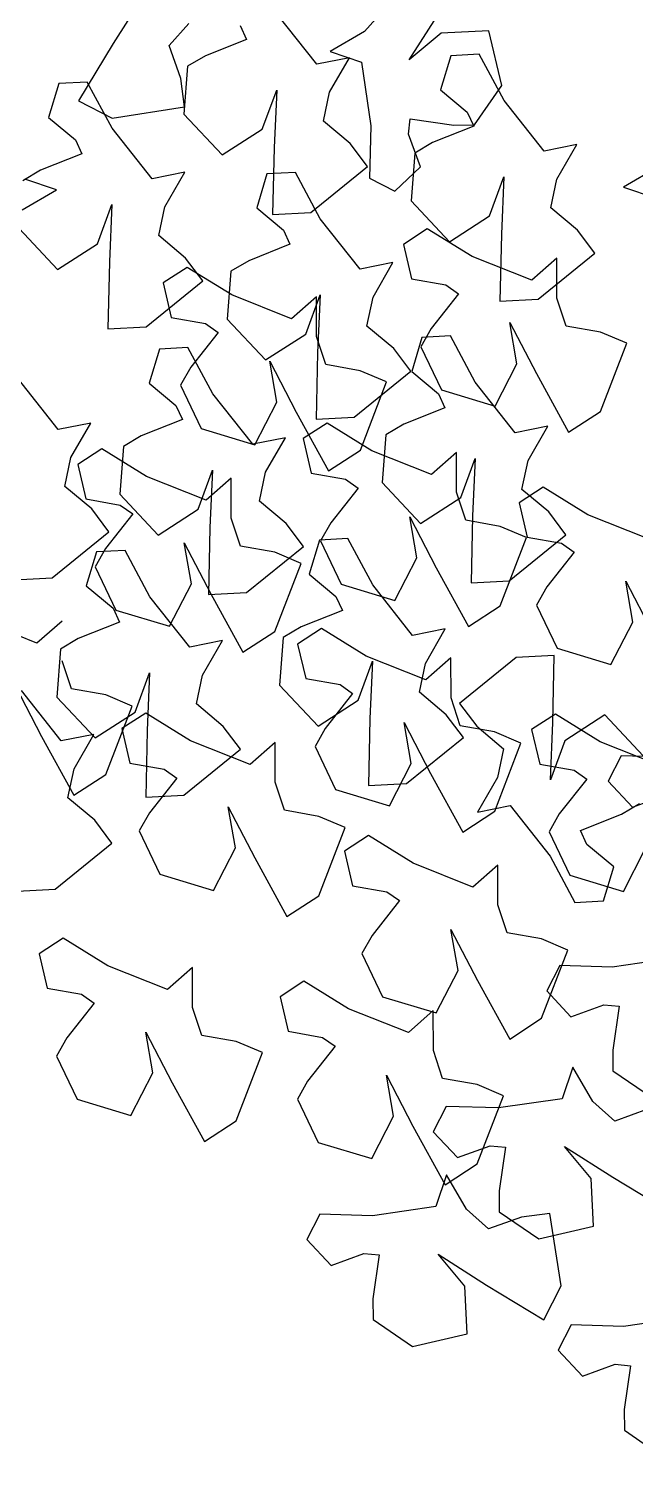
# Model space of a CAD drawing. Header units: millimetres. Extents: x 441061 to 442903, y 4515148 to 4515613.
# Drawn here: x 442606.1022 to 442606.2039, y 4515551.3809 to 4515551.6204 of the extents above; entities that cross this region are included whole.
import ezdxf

# ---------------------------------------------------------------- set-up
doc = ezdxf.new("R2010")
doc.units = ezdxf.units.MM
doc.linetypes.add('CONTINUA', pattern=[0])
doc.layers.add('01_piscinas', color=254, linetype='Continuous')

# ---------------------------------------------------------------- blocks, each defined once
blk = doc.blocks.new('A$C21391103')
at = {"layer": '01_piscinas'}
for p, q in [((164.1737, 93.9707), (164.1323, 93.9058)), ((164.4959, 93.9516), (164.4695, 93.9222)), ((164.5296, 93.8842), (164.5711, 93.949)), ((164.2074, 93.9032), (164.2338, 93.9327)), ((164.3026, 93.9303), (164.3113, 93.9115)), ((164.4055, 93.8782), (164.3521, 93.9458)), ((164.3113, 93.9115), (164.2561, 93.8895)), ((164.4695, 93.9222), (164.4234, 93.8953)), ((164.5725, 93.9199), (164.5296, 93.8842)), ((164.6364, 93.923), (164.5725, 93.9199)), ((164.6537, 93.8498), (164.6364, 93.923)), ((164.1323, 93.9058), (164.0858, 93.829)), ((164.2234, 93.8592), (164.2074, 93.9032)), ((164.2561, 93.8895), (164.2321, 93.8754)), ((164.4234, 93.8953), (164.4657, 93.881)), ((164.5855, 93.8895), (164.5717, 93.844)), ((164.6236, 93.8915), (164.5855, 93.8895)), ((164.657, 93.8294), (164.6236, 93.8915)), ((164.2321, 93.8754), (164.2271, 93.8113)), ((164.4493, 93.8869), (164.4055, 93.8782)), ((164.4228, 93.8406), (164.4493, 93.8869)), ((164.4657, 93.881), (164.4782, 93.7958)), ((164.0597, 93.8523), (164.0459, 93.8069)), ((164.0978, 93.8543), (164.0597, 93.8523)), ((164.1312, 93.7923), (164.0978, 93.8543)), ((164.2281, 93.8211), (164.2234, 93.8592)), ((164.3325, 93.7911), (164.3518, 93.8435)), ((164.3518, 93.8435), (164.3483, 93.7666)), ((164.4147, 93.8019), (164.4228, 93.8406)), ((164.5717, 93.844), (164.6075, 93.8139)), ((164.6173, 93.7968), (164.6537, 93.8498)), ((164.0858, 93.829), (164.1313, 93.8058)), ((164.1313, 93.8058), (164.2281, 93.8211)), ((164.6075, 93.8139), (164.6162, 93.7951)), ((164.7104, 93.7618), (164.657, 93.8294)), ((164.0459, 93.8069), (164.0818, 93.7768)), ((164.2271, 93.8113), (164.2787, 93.7565)), ((164.4505, 93.7718), (164.4147, 93.8019)), ((164.4782, 93.7958), (164.4761, 93.7253)), ((164.5288, 93.7845), (164.5307, 93.805)), ((164.5307, 93.805), (164.5894, 93.7965)), ((164.6162, 93.7951), (164.561, 93.7732)), ((164.5894, 93.7965), (164.6173, 93.7968)), ((164.0818, 93.7768), (164.0904, 93.758)), ((164.1847, 93.7247), (164.1312, 93.7923)), ((164.2787, 93.7565), (164.3325, 93.7911)), ((164.5448, 93.7405), (164.5288, 93.7845)), ((164.0904, 93.758), (164.0352, 93.736)), ((164.3483, 93.7666), (164.3464, 93.6768)), ((164.4736, 93.7412), (164.4505, 93.7718)), ((164.537, 93.759), (164.532, 93.6949)), ((164.561, 93.7732), (164.537, 93.759)), ((164.7542, 93.7706), (164.7104, 93.7618)), ((164.7277, 93.7243), (164.7542, 93.7706)), ((164.0352, 93.736), (164.0113, 93.7219)), ((164.3974, 93.6795), (164.4736, 93.7412)), ((164.5101, 93.708), (164.5448, 93.7405)), ((164.8631, 93.7402), (164.817, 93.7134)), ((164.0565, 93.7097), (164.0142, 93.724)), ((164.2285, 93.7334), (164.1847, 93.7247)), ((164.2019, 93.6871), (164.2285, 93.7334)), ((164.3388, 93.7311), (164.325, 93.6857)), ((164.3769, 93.7332), (164.3388, 93.7311)), ((164.4103, 93.6711), (164.3769, 93.7332)), ((164.4761, 93.7253), (164.5101, 93.708)), ((164.6373, 93.6748), (164.6566, 93.7271)), ((164.6566, 93.7271), (164.6532, 93.6502)), ((164.7196, 93.6856), (164.7277, 93.7243)), ((164.0104, 93.6828), (164.0565, 93.7097)), ((164.817, 93.7134), (164.8593, 93.699)), ((164.1116, 93.6376), (164.1309, 93.69)), ((164.1309, 93.69), (164.1274, 93.6131)), ((164.1938, 93.6484), (164.2019, 93.6871)), ((164.325, 93.6857), (164.3609, 93.6556)), ((164.3464, 93.6768), (164.3974, 93.6795)), ((164.532, 93.6949), (164.5836, 93.6401)), ((164.7554, 93.6555), (164.7196, 93.6856)), ((164.4637, 93.6035), (164.4103, 93.6711)), ((164.5836, 93.6401), (164.6373, 93.6748)), ((164.0063, 93.6578), (164.0578, 93.603)), ((164.2297, 93.6183), (164.1938, 93.6484)), ((164.3609, 93.6556), (164.3695, 93.6368)), ((164.5538, 93.6575), (164.5218, 93.6367)), ((164.6138, 93.6205), (164.5538, 93.6575)), ((164.6532, 93.6502), (164.6513, 93.5605)), ((164.7785, 93.6248), (164.7554, 93.6555)), ((164.0578, 93.603), (164.1116, 93.6376)), ((164.3695, 93.6368), (164.3143, 93.6148)), ((164.5218, 93.6367), (164.5326, 93.5904)), ((164.6939, 93.5886), (164.6138, 93.6205)), ((164.7023, 93.5632), (164.7785, 93.6248)), ((164.1274, 93.6131), (164.1255, 93.5233)), ((164.2316, 93.6058), (164.1996, 93.585)), ((164.2527, 93.5877), (164.2297, 93.6183)), ((164.2916, 93.5688), (164.2316, 93.6058)), ((164.3143, 93.6148), (164.2904, 93.6007)), ((164.5075, 93.6122), (164.4637, 93.6035)), ((164.481, 93.5659), (164.5075, 93.6122)), ((164.7274, 93.6181), (164.6939, 93.5886)), ((164.7276, 93.5647), (164.7274, 93.6181)), ((164.1766, 93.526), (164.2527, 93.5877)), ((164.1996, 93.585), (164.2104, 93.5388)), ((164.2904, 93.6007), (164.2853, 93.5366)), ((164.5326, 93.5904), (164.5787, 93.5823)), ((164.5787, 93.5823), (164.5956, 93.5704)), ((164.3716, 93.5369), (164.2916, 93.5688)), ((164.4052, 93.5664), (164.3716, 93.5369)), ((164.3907, 93.5165), (164.41, 93.5688)), ((164.4054, 93.5131), (164.4052, 93.5664)), ((164.41, 93.5688), (164.4065, 93.4919)), ((164.4729, 93.5272), (164.481, 93.5659)), ((164.5956, 93.5704), (164.5588, 93.5237)), ((164.6513, 93.5605), (164.7023, 93.5632)), ((164.7399, 93.5272), (164.7276, 93.5647)), ((164.1255, 93.5233), (164.1766, 93.526)), ((164.2104, 93.5388), (164.2565, 93.5306)), ((164.2565, 93.5306), (164.2734, 93.5187)), ((164.2853, 93.5366), (164.3369, 93.4818)), ((164.5088, 93.4971), (164.4729, 93.5272)), ((164.6646, 93.5317), (164.7001, 93.4634)), ((164.6741, 93.4767), (164.6646, 93.5317)), ((164.786, 93.519), (164.7399, 93.5272)), ((164.2734, 93.5187), (164.2366, 93.4721)), ((164.3369, 93.4818), (164.3907, 93.5165)), ((164.4177, 93.4755), (164.4054, 93.5131)), ((164.5467, 93.5119), (164.5329, 93.4664)), ((164.5588, 93.5237), (164.5451, 93.4995)), ((164.5848, 93.5139), (164.5467, 93.5119)), ((164.6182, 93.4518), (164.5848, 93.5139)), ((164.8213, 93.504), (164.786, 93.519)), ((164.1946, 93.4963), (164.1808, 93.4508)), ((164.2327, 93.4983), (164.1946, 93.4963)), ((164.2661, 93.4362), (164.2327, 93.4983)), ((164.4065, 93.4919), (164.4046, 93.4022)), ((164.5318, 93.4665), (164.5088, 93.4971)), ((164.5451, 93.4995), (164.5728, 93.4415)), ((164.7862, 93.4126), (164.8213, 93.504)), ((164.2366, 93.4721), (164.2229, 93.4478)), ((164.3424, 93.48), (164.3779, 93.4117)), ((164.3519, 93.425), (164.3424, 93.48)), ((164.4638, 93.4673), (164.4177, 93.4755)), ((164.4991, 93.4523), (164.4638, 93.4673)), ((164.6449, 93.4198), (164.6741, 93.4767)), ((164.0587, 93.3884), (164.0053, 93.456)), ((164.1808, 93.4508), (164.2167, 93.4207)), ((164.4557, 93.4048), (164.5318, 93.4665)), ((164.464, 93.3609), (164.4991, 93.4523)), ((164.5329, 93.4664), (164.5688, 93.4363)), ((164.6716, 93.3842), (164.6182, 93.4518)), ((164.7001, 93.4634), (164.7433, 93.3847)), ((164.2229, 93.4478), (164.2506, 93.3898)), ((164.3196, 93.3686), (164.2661, 93.4362)), ((164.5688, 93.4363), (164.5774, 93.4176)), ((164.5728, 93.4415), (164.6449, 93.4198)), ((164.2167, 93.4207), (164.2253, 93.402)), ((164.3227, 93.3681), (164.3519, 93.425)), ((164.3779, 93.4117), (164.4211, 93.333)), ((164.5774, 93.4176), (164.5222, 93.3956)), ((164.7433, 93.3847), (164.7862, 93.4126)), ((164.1025, 93.3971), (164.0587, 93.3884)), ((164.0759, 93.3508), (164.1025, 93.3971)), ((164.2253, 93.402), (164.1701, 93.38)), ((164.4194, 93.3971), (164.3874, 93.3762)), ((164.4046, 93.4022), (164.4557, 93.4048)), ((164.4793, 93.36), (164.4194, 93.3971)), ((164.5222, 93.3956), (164.4983, 93.3814)), ((164.7155, 93.393), (164.6716, 93.3842)), ((164.6889, 93.3467), (164.7155, 93.393)), ((164.1701, 93.38), (164.1462, 93.3658)), ((164.2506, 93.3898), (164.3227, 93.3681)), ((164.3634, 93.3774), (164.3196, 93.3686)), ((164.3368, 93.3311), (164.3634, 93.3774)), ((164.3874, 93.3762), (164.3982, 93.33)), ((164.4983, 93.3814), (164.4932, 93.3173)), ((164.1171, 93.3625), (164.0851, 93.3417)), ((164.1771, 93.3254), (164.1171, 93.3625)), ((164.1462, 93.3658), (164.1412, 93.3017)), ((164.4211, 93.333), (164.464, 93.3609)), ((164.5594, 93.3282), (164.4793, 93.36)), ((164.593, 93.3576), (164.5594, 93.3282)), ((164.5931, 93.3043), (164.593, 93.3576)), ((164.0678, 93.3121), (164.0759, 93.3508)), ((164.0851, 93.3417), (164.0959, 93.2954)), ((164.2465, 93.2816), (164.2658, 93.334)), ((164.2658, 93.334), (164.2623, 93.257)), ((164.5986, 93.2972), (164.6179, 93.3495)), ((164.6179, 93.3495), (164.6144, 93.2726)), ((164.6808, 93.308), (164.6889, 93.3467)), ((164.2571, 93.2936), (164.1771, 93.3254)), ((164.2907, 93.323), (164.2571, 93.2936)), ((164.2908, 93.2697), (164.2907, 93.323)), ((164.3287, 93.2924), (164.3368, 93.3311)), ((164.3982, 93.33), (164.4443, 93.3218)), ((164.4443, 93.3218), (164.4611, 93.3099)), ((164.4932, 93.3173), (164.5448, 93.2625)), ((164.1037, 93.282), (164.0678, 93.3121)), ((164.0959, 93.2954), (164.142, 93.2872)), ((164.1412, 93.3017), (164.1927, 93.2469)), ((164.4611, 93.3099), (164.4243, 93.2633)), ((164.5448, 93.2625), (164.5986, 93.2972)), ((164.6055, 93.2667), (164.5931, 93.3043)), ((164.7091, 93.3111), (164.677, 93.2903)), ((164.7167, 93.2779), (164.6808, 93.308)), ((164.769, 93.2741), (164.7091, 93.3111)), ((164.1268, 93.2514), (164.1037, 93.282)), ((164.142, 93.2872), (164.1588, 93.2753)), ((164.1927, 93.2469), (164.2465, 93.2816)), ((164.3646, 93.2623), (164.3287, 93.2924)), ((164.677, 93.2903), (164.6878, 93.244)), ((164.7397, 93.2472), (164.7167, 93.2779)), ((164.1588, 93.2753), (164.122, 93.2287)), ((164.2623, 93.257), (164.2604, 93.1673)), ((164.3032, 93.2321), (164.2908, 93.2697)), ((164.3876, 93.2316), (164.3646, 93.2623)), ((164.4243, 93.2633), (164.4107, 93.239)), ((164.5302, 93.2712), (164.5656, 93.2029)), ((164.5396, 93.2163), (164.5302, 93.2712)), ((164.6516, 93.2586), (164.6055, 93.2667)), ((164.6144, 93.2726), (164.6125, 93.1829)), ((164.6869, 93.2436), (164.6516, 93.2586)), ((164.8491, 93.2422), (164.769, 93.2741)), ((164.0506, 93.1897), (164.1268, 93.2514)), ((164.4091, 93.2401), (164.3954, 93.1946)), ((164.4473, 93.2421), (164.4091, 93.2401)), ((164.4107, 93.239), (164.4384, 93.181)), ((164.4807, 93.18), (164.4473, 93.2421)), ((164.6517, 93.1521), (164.6869, 93.2436)), ((164.6636, 93.1856), (164.7397, 93.2472)), ((164.6878, 93.244), (164.7339, 93.2359)), ((164.1102, 93.2244), (164.0964, 93.1789)), ((164.122, 93.2287), (164.1084, 93.2045)), ((164.1484, 93.2264), (164.1102, 93.2244)), ((164.1818, 93.1643), (164.1484, 93.2264)), ((164.2279, 93.2367), (164.2633, 93.1683)), ((164.2374, 93.1817), (164.2279, 93.2367)), ((164.3493, 93.224), (164.3032, 93.2321)), ((164.3115, 93.17), (164.3876, 93.2316)), ((164.3846, 93.209), (164.3493, 93.224)), ((164.7508, 93.224), (164.714, 93.1774)), ((164.7339, 93.2359), (164.7508, 93.224)), ((164.1084, 93.2045), (164.1361, 93.1464)), ((164.3494, 93.1175), (164.3846, 93.209)), ((164.5104, 93.1594), (164.5396, 93.2163)), ((164.5656, 93.2029), (164.6089, 93.1243)), ((163.9996, 93.1871), (164.0506, 93.1897)), ((164.2081, 93.1248), (164.2374, 93.1817)), ((164.3954, 93.1946), (164.4312, 93.1645)), ((164.4384, 93.181), (164.5104, 93.1594)), ((164.5341, 93.1124), (164.4807, 93.18)), ((164.6125, 93.1829), (164.6636, 93.1856)), ((164.8199, 93.1853), (164.8553, 93.117)), ((164.8293, 93.1303), (164.8199, 93.1853)), ((164.0964, 93.1789), (164.1323, 93.1488)), ((164.2352, 93.0967), (164.1818, 93.1643)), ((164.2604, 93.1673), (164.3115, 93.17)), ((164.2633, 93.1683), (164.3066, 93.0897)), ((164.4312, 93.1645), (164.4399, 93.1457)), ((164.714, 93.1774), (164.7003, 93.1531)), ((164.1323, 93.1488), (164.1409, 93.1301)), ((164.1361, 93.1464), (164.2081, 93.1248)), ((164.4399, 93.1457), (164.3847, 93.1237)), ((164.6089, 93.1243), (164.6517, 93.1521)), ((164.7003, 93.1531), (164.728, 93.0951)), ((164.0303, 93.1021), (163.9502, 93.134)), ((164.0639, 93.1316), (164.0303, 93.1021)), ((164.1409, 93.1301), (164.0857, 93.1081)), ((164.3847, 93.1237), (164.3607, 93.1096)), ((164.8001, 93.0734), (164.8293, 93.1303)), ((164.0857, 93.1081), (164.0618, 93.0939)), ((164.279, 93.1055), (164.2352, 93.0967)), ((164.2525, 93.0592), (164.279, 93.1055)), ((164.3066, 93.0897), (164.3494, 93.1175)), ((164.3607, 93.1096), (164.3557, 93.0455)), ((164.412, 93.1216), (164.3799, 93.1008)), ((164.4719, 93.0845), (164.412, 93.1216)), ((164.5779, 93.1211), (164.5341, 93.1124)), ((164.5514, 93.0749), (164.5779, 93.1211)), ((164.0618, 93.0939), (164.0568, 93.0298)), ((164.3799, 93.1008), (164.3907, 93.0545)), ((164.552, 93.0527), (164.4719, 93.0845)), ((164.7242, 93.0855), (164.6732, 93.0828)), ((164.7223, 92.9958), (164.7242, 93.0855)), ((164.728, 93.0951), (164.8001, 93.0734)), ((164.0764, 93.0407), (164.064, 93.0783)), ((164.461, 93.0254), (164.4803, 93.0777)), ((164.4803, 93.0777), (164.4769, 93.0008)), ((164.5433, 93.0361), (164.5514, 93.0749)), ((164.5855, 93.0822), (164.552, 93.0527)), ((164.5857, 93.0288), (164.5855, 93.0822)), ((164.6732, 93.0828), (164.597, 93.0212)), ((164.1621, 93.0097), (164.1814, 93.0621)), ((164.1814, 93.0621), (164.1779, 92.9851)), ((164.2443, 93.0205), (164.2525, 93.0592)), ((164.3907, 93.0545), (164.4368, 93.0464)), ((164.4368, 93.0464), (164.4537, 93.0344)), ((164.0011, 93.0452), (164.0365, 92.9769)), ((164.0627, 92.9709), (164.0093, 93.0385)), ((164.0568, 93.0298), (164.1083, 92.975)), ((164.1225, 93.0325), (164.0764, 93.0407)), ((164.1578, 93.0175), (164.1225, 93.0325)), ((164.3557, 93.0455), (164.4073, 92.9907)), ((164.4537, 93.0344), (164.4169, 92.9878)), ((164.5791, 93.006), (164.5433, 93.0361)), ((164.598, 92.9912), (164.5857, 93.0288)), ((164.1083, 92.975), (164.1621, 93.0097)), ((164.1226, 92.9261), (164.1578, 93.0175)), ((164.1761, 93.0082), (164.1441, 92.9874)), ((164.2361, 92.9712), (164.1761, 93.0082)), ((164.2802, 92.9904), (164.2443, 93.0205)), ((164.4073, 92.9907), (164.461, 93.0254)), ((164.597, 93.0212), (164.6201, 92.9906)), ((164.3033, 92.9598), (164.2802, 92.9904)), ((164.4769, 93.0008), (164.475, 92.9111)), ((164.5227, 92.9958), (164.5582, 92.9274)), ((164.5322, 92.9408), (164.5227, 92.9958)), ((164.6022, 92.9754), (164.5791, 93.006)), ((164.6441, 92.9831), (164.598, 92.9912)), ((164.6201, 92.9906), (164.6559, 92.9605)), ((164.7259, 93.0069), (164.6938, 92.9861)), ((164.7189, 92.9189), (164.7223, 92.9958)), ((164.7858, 92.9699), (164.7259, 93.0069)), ((164.7919, 93.0059), (164.7381, 92.9712)), ((164.8435, 92.9511), (164.7919, 93.0059)), ((164.0365, 92.9769), (164.0798, 92.8982)), ((164.1065, 92.9796), (164.0627, 92.9709)), ((164.08, 92.9334), (164.1065, 92.9796)), ((164.1441, 92.9874), (164.1549, 92.9412)), ((164.1779, 92.9851), (164.1761, 92.8954)), ((164.3162, 92.9393), (164.2361, 92.9712)), ((164.4169, 92.9878), (164.4032, 92.9636)), ((164.526, 92.9137), (164.6022, 92.9754)), ((164.6794, 92.9681), (164.6441, 92.9831)), ((164.6938, 92.9861), (164.7046, 92.9399)), ((164.7381, 92.9712), (164.7189, 92.9189)), ((164.8659, 92.938), (164.7858, 92.9699)), ((164.2271, 92.8981), (164.3033, 92.9598)), ((164.3497, 92.9688), (164.3162, 92.9393)), ((164.3499, 92.9155), (164.3497, 92.9688)), ((164.4032, 92.9636), (164.4309, 92.9056)), ((164.6443, 92.8766), (164.6794, 92.9681)), ((164.6559, 92.9605), (164.6478, 92.9217)), ((164.814, 92.9508), (164.7966, 92.9168)), ((164.8844, 92.9487), (164.814, 92.9508)), ((164.0718, 92.8946), (164.08, 92.9334)), ((164.1549, 92.9412), (164.201, 92.933)), ((164.201, 92.933), (164.2179, 92.9211)), ((164.503, 92.8839), (164.5322, 92.9408)), ((164.7046, 92.9399), (164.7507, 92.9317)), ((164.7507, 92.9317), (164.7676, 92.9198)), ((164.0798, 92.8982), (164.1226, 92.9261)), ((164.2179, 92.9211), (164.1811, 92.8745)), ((164.3622, 92.8779), (164.3499, 92.9155)), ((164.475, 92.9111), (164.526, 92.9137)), ((164.5582, 92.9274), (164.6014, 92.8488)), ((164.6478, 92.9217), (164.6213, 92.8755)), ((164.7676, 92.9198), (164.7308, 92.8732)), ((164.7966, 92.9168), (164.8291, 92.8821)), ((164.1077, 92.8645), (164.0718, 92.8946)), ((164.1761, 92.8954), (164.2271, 92.8981)), ((164.4309, 92.9056), (164.503, 92.8839)), ((164.8291, 92.8821), (164.8731, 92.8981)), ((164.1811, 92.8745), (164.1674, 92.8502)), ((164.2869, 92.8824), (164.3224, 92.8141)), ((164.2964, 92.8274), (164.2869, 92.8824)), ((164.4083, 92.8697), (164.3622, 92.8779)), ((164.6014, 92.8488), (164.6443, 92.8766)), ((164.6213, 92.8755), (164.6651, 92.8842)), ((164.6651, 92.8842), (164.7185, 92.8166)), ((164.8145, 92.8728), (164.8385, 92.887)), ((164.1308, 92.8339), (164.1077, 92.8645)), ((164.4436, 92.8548), (164.4083, 92.8697)), ((164.4085, 92.7633), (164.4436, 92.8548)), ((164.7308, 92.8732), (164.7171, 92.8489)), ((164.7593, 92.8509), (164.8145, 92.8728)), ((164.1674, 92.8502), (164.1951, 92.7922)), ((164.4748, 92.8439), (164.4428, 92.8231)), ((164.5348, 92.8069), (164.4748, 92.8439)), ((164.7171, 92.8489), (164.7448, 92.7909)), ((164.768, 92.8321), (164.7593, 92.8509)), ((164.0546, 92.7723), (164.1308, 92.8339)), ((164.2672, 92.7705), (164.2964, 92.8274)), ((164.4428, 92.8231), (164.4536, 92.7768)), ((164.7185, 92.8166), (164.7519, 92.7545)), ((164.8038, 92.802), (164.768, 92.8321)), ((164.8169, 92.7692), (164.8461, 92.8261)), ((164.3224, 92.8141), (164.3656, 92.7354)), ((164.6148, 92.775), (164.5348, 92.8069)), ((164.6484, 92.8045), (164.6148, 92.775)), ((164.6486, 92.7512), (164.6484, 92.8045)), ((164.79, 92.7565), (164.8038, 92.802)), ((164.1951, 92.7922), (164.2672, 92.7705)), ((164.7448, 92.7909), (164.8169, 92.7692)), ((164.0036, 92.7696), (164.0546, 92.7723)), ((164.3656, 92.7354), (164.4085, 92.7633)), ((164.4536, 92.7768), (164.4997, 92.7687)), ((164.4997, 92.7687), (164.5165, 92.7568)), ((164.5165, 92.7568), (164.4797, 92.7101)), ((164.6609, 92.7136), (164.6486, 92.7512)), ((164.7519, 92.7545), (164.79, 92.7565)), ((164.0653, 92.7064), (164.0333, 92.6856)), ((164.1252, 92.6694), (164.0653, 92.7064)), ((164.4797, 92.7101), (164.4661, 92.6859)), ((164.5856, 92.7181), (164.6211, 92.6498)), ((164.5951, 92.6631), (164.5856, 92.7181)), ((164.707, 92.7054), (164.6609, 92.7136)), ((164.7423, 92.6904), (164.707, 92.7054)), ((164.0333, 92.6856), (164.0441, 92.6394)), ((164.4661, 92.6859), (164.4938, 92.6279)), ((164.7072, 92.599), (164.7423, 92.6904)), ((164.2053, 92.6375), (164.1252, 92.6694)), ((164.2389, 92.667), (164.2053, 92.6375)), ((164.239, 92.6137), (164.2389, 92.667)), ((164.5658, 92.6062), (164.5951, 92.6631)), ((164.7314, 92.6699), (164.7141, 92.6358)), ((164.8018, 92.6678), (164.7314, 92.6699)), ((164.8871, 92.6802), (164.8018, 92.6678)), ((164.3884, 92.6487), (164.3563, 92.6279)), ((164.4483, 92.6116), (164.3884, 92.6487)), ((164.6211, 92.6498), (164.6643, 92.5711)), ((164.0441, 92.6394), (164.0902, 92.6312)), ((164.0902, 92.6312), (164.107, 92.6193)), ((164.3563, 92.6279), (164.3671, 92.5816)), ((164.4938, 92.6279), (164.5658, 92.6062)), ((164.7141, 92.6358), (164.7465, 92.6012)), ((164.107, 92.6193), (164.0702, 92.5727)), ((164.2514, 92.5761), (164.239, 92.6137)), ((164.5284, 92.5798), (164.4483, 92.6116)), ((164.5619, 92.6093), (164.5284, 92.5798)), ((164.5621, 92.5559), (164.5619, 92.6093)), ((164.7465, 92.6012), (164.7905, 92.6172)), ((164.7905, 92.6172), (164.8111, 92.6153)), ((164.8111, 92.6153), (164.8025, 92.5565)), ((164.6643, 92.5711), (164.7072, 92.599)), ((164.0702, 92.5727), (164.0566, 92.5484)), ((164.1761, 92.5806), (164.2115, 92.5123)), ((164.1855, 92.5257), (164.1761, 92.5806)), ((164.2975, 92.568), (164.2514, 92.5761)), ((164.3328, 92.553), (164.2975, 92.568)), ((164.3671, 92.5816), (164.4132, 92.5735)), ((164.4132, 92.5735), (164.4301, 92.5615)), ((164.0566, 92.5484), (164.0843, 92.4904)), ((164.2976, 92.4615), (164.3328, 92.553)), ((164.4301, 92.5615), (164.3933, 92.5149)), ((164.5744, 92.5183), (164.5621, 92.5559)), ((164.8025, 92.5565), (164.8028, 92.5287)), ((164.749, 92.5335), (164.7347, 92.4912)), ((164.7758, 92.4874), (164.749, 92.5335)), ((164.8028, 92.5287), (164.8558, 92.4923)), ((164.1563, 92.4687), (164.1855, 92.5257)), ((164.2115, 92.5123), (164.2548, 92.4337)), ((164.3933, 92.5149), (164.3796, 92.4907)), ((164.4991, 92.5229), (164.5346, 92.4546)), ((164.5086, 92.4679), (164.4991, 92.5229)), ((164.6205, 92.5102), (164.5744, 92.5183)), ((164.6558, 92.4952), (164.6205, 92.5102)), ((164.0843, 92.4904), (164.1563, 92.4687)), ((164.3796, 92.4907), (164.4073, 92.4327)), ((164.6207, 92.4037), (164.6558, 92.4952)), ((164.7347, 92.4912), (164.6494, 92.4788)), ((164.579, 92.4809), (164.5617, 92.4469)), ((164.6494, 92.4788), (164.579, 92.4809)), ((164.8053, 92.461), (164.7758, 92.4874)), ((164.8493, 92.477), (164.8053, 92.461)), ((164.2548, 92.4337), (164.2976, 92.4615)), ((164.4794, 92.411), (164.5086, 92.4679)), ((164.5346, 92.4546), (164.5778, 92.3759)), ((164.4073, 92.4327), (164.4794, 92.411)), ((164.5617, 92.4469), (164.5941, 92.4122)), ((164.5941, 92.4122), (164.6381, 92.4282)), ((164.6381, 92.4282), (164.6587, 92.4263)), ((164.6587, 92.4263), (164.6501, 92.3675)), ((164.7378, 92.4273), (164.8027, 92.3859)), ((164.7735, 92.3844), (164.7378, 92.4273)), ((164.5778, 92.3759), (164.6207, 92.4037)), ((164.5797, 92.3891), (164.5654, 92.3468)), ((164.6065, 92.343), (164.5797, 92.3891)), ((164.7767, 92.3205), (164.7735, 92.3844)), ((164.8027, 92.3859), (164.8795, 92.3394)), ((164.6501, 92.3675), (164.6504, 92.3397)), ((164.5654, 92.3468), (164.4801, 92.3343)), ((164.636, 92.3166), (164.6065, 92.343)), ((164.6504, 92.3397), (164.7034, 92.3033)), ((164.718, 92.3372), (164.68, 92.3326)), ((164.7333, 92.2405), (164.718, 92.3372)), ((164.4096, 92.3364), (164.3923, 92.3024)), ((164.4801, 92.3343), (164.4096, 92.3364)), ((164.68, 92.3326), (164.636, 92.3166)), ((164.7034, 92.3033), (164.7767, 92.3205)), ((164.3923, 92.3024), (164.4248, 92.2677)), ((164.4248, 92.2677), (164.4688, 92.2837)), ((164.4688, 92.2837), (164.4894, 92.2818)), ((164.4894, 92.2818), (164.4808, 92.223)), ((164.5685, 92.2829), (164.6334, 92.2414)), ((164.6042, 92.24), (164.5685, 92.2829)), ((164.6334, 92.2414), (164.7101, 92.1949)), ((164.4808, 92.223), (164.4811, 92.1952)), ((164.6073, 92.1761), (164.6042, 92.24)), ((164.7101, 92.1949), (164.7333, 92.2405)), ((164.4811, 92.1952), (164.5341, 92.1588)), ((164.7468, 92.1879), (164.7294, 92.1539)), ((164.8172, 92.1858), (164.7468, 92.1879)), ((164.9025, 92.1982), (164.8172, 92.1858)), ((164.5341, 92.1588), (164.6073, 92.1761)), ((164.7294, 92.1539), (164.7619, 92.1192)), ((164.7619, 92.1192), (164.8059, 92.1352)), ((164.8059, 92.1352), (164.8265, 92.1333)), ((164.8265, 92.1333), (164.8179, 92.0745)), ((164.8179, 92.0745), (164.8182, 92.0467)), ((164.8182, 92.0467), (164.8712, 92.0103))]:
    blk.add_line(p, q, dxfattribs=at)

msp = doc.modelspace()

# ---------------------------------------------------------------- block references
at = {"layer": '01_piscinas', "color": 6, "linetype": 'CONTINUA', "xscale": 0.125, "yscale": 0.125, "zscale": 0.125}
msp.add_blockref('A$C21391103', (442585.59978, 4515539.87964), dxfattribs=at)

doc.saveas('drawing.dxf')
